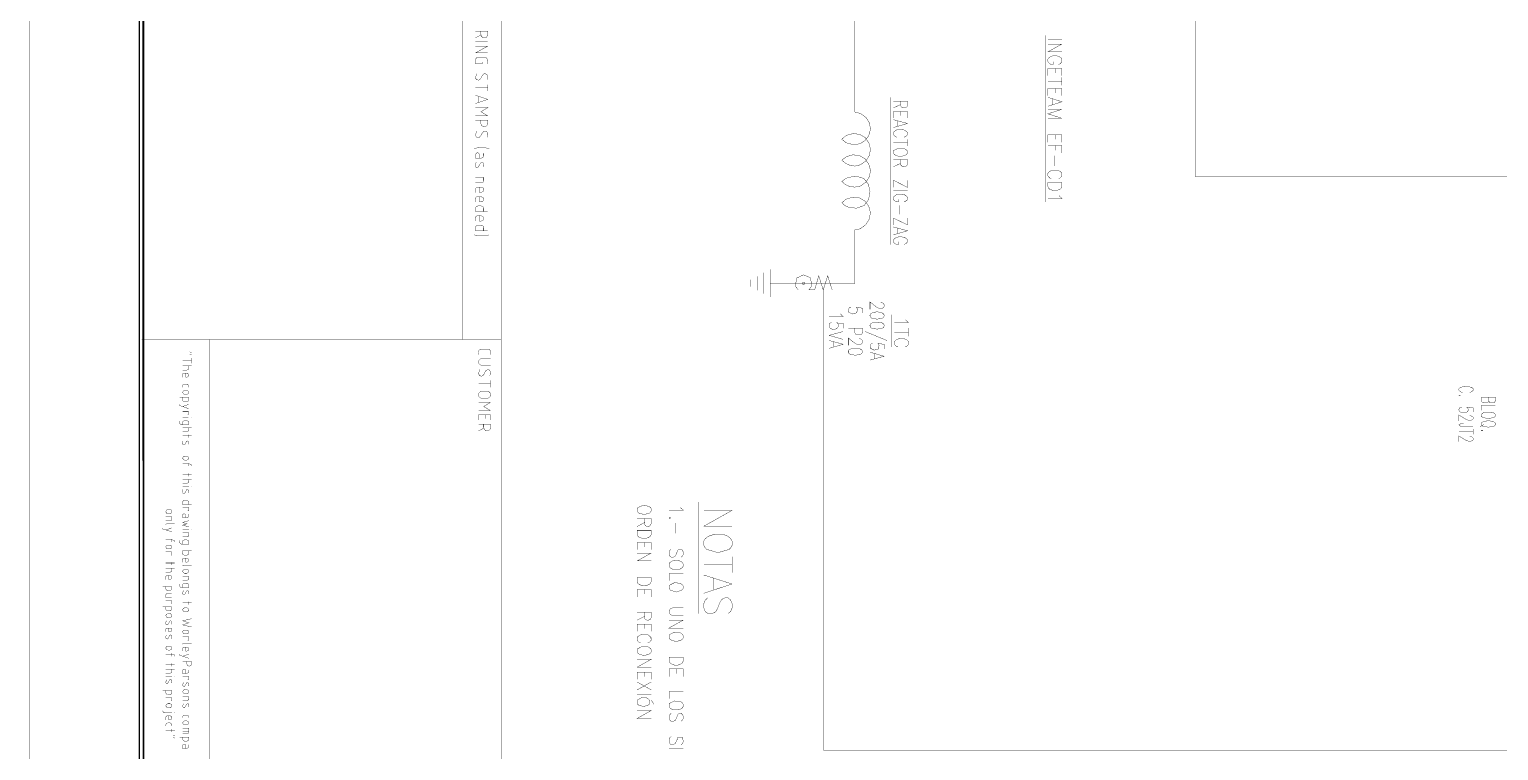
# Model space of a CAD drawing. Extents: x 0.1 to 11.6, y 0.2 to 16.4.
# Drawn here: x 0.125 to 3.684, y 2.831 to 4.579 of the extents above; entities that cross this region are included whole.
import ezdxf

# ---------------------------------------------------------------- set-up
doc = ezdxf.new("R2010")
doc.units = 0
doc.header["$MEASUREMENT"] = 0

msp = doc.modelspace()

# ---------------------------------------------------------------- linework, layer by layer
at = {"color": 0, "const_width": 0.000833}
for points in [[(0.125, 0.1875), (11.5667, 0.1875), (11.5667, 16.3633), (0.125, 16.3633), (0.125, 0.1875)], [(2.25168, 4.28331), (2.25, 4.28581), (2.24669, 4.28831), (2.24457, 4.28944), (2.23085, 4.29113), (2.21875, 4.28575), (2.2175, 4.28331), (2.2175, 4.27914), (2.21918, 4.27664), (2.2225, 4.27414), (2.22499, 4.27246), (2.22999, 4.27165), (2.23833, 4.27165), (2.24333, 4.27246), (2.24669, 4.27414), (2.25, 4.27664), (2.25168, 4.27914), (2.25168, 4.28331)], [(2.59169, 4.20747), (2.62582, 4.20747), (2.62582, 4.19829), (2.62418, 4.19417), (2.62082, 4.19081), (2.61751, 4.19), (2.61253, 4.18832), (2.60499, 4.18832), (2.59999, 4.19), (2.59668, 4.19081), (2.59332, 4.19417), (2.59169, 4.19829), (2.59169, 4.20747)], [(2, 3.96664), (2.0025, 3.96582), (2.00331, 3.96332), (2.0025, 3.96164), (2, 3.96001), (1.9975, 3.96164), (1.99669, 3.96332), (1.9975, 3.96582), (2, 3.96664)], [(2.19499, 3.88667), (2.19336, 3.88997), (2.18832, 3.89247), (2.18001, 3.89415), (2.17583, 3.89415), (2.16749, 3.89247), (2.16249, 3.88997), (2.16081, 3.88667), (2.16081, 3.88417), (2.16249, 3.88081), (2.16456, 3.87939), (2.1779, 3.87657), (2.19125, 3.87939), (2.19336, 3.88081), (2.19499, 3.88417), (2.19499, 3.88667)], [(2.19499, 3.86247), (2.19336, 3.86583), (2.18832, 3.86833), (2.18001, 3.86914), (2.17583, 3.86914), (2.16749, 3.86833), (2.16249, 3.86583), (2.16081, 3.86247), (2.16081, 3.85997), (2.16249, 3.85579), (2.16564, 3.85471), (2.1779, 3.85243), (2.19021, 3.85471), (2.19336, 3.85579), (2.19499, 3.85997), (2.19499, 3.86247)], [(2.14253, 3.79915), (2.14085, 3.80246), (2.13585, 3.80496), (2.1275, 3.80664), (2.1225, 3.80664), (2.11501, 3.80496), (2.11003, 3.80246), (2.10835, 3.79915), (2.10835, 3.79665), (2.11003, 3.79329), (2.11214, 3.79189), (2.12537, 3.78907), (2.13867, 3.79194), (2.14085, 3.79329), (2.14253, 3.79665), (2.14253, 3.79915)], [(3.59082, 3.69168), (3.58919, 3.69249), (3.58751, 3.69168), (3.58919, 3.69081), (3.59082, 3.69168)], [(3.67583, 3.64583), (3.67415, 3.64746), (3.67085, 3.65001), (3.66749, 3.65082), (3.66249, 3.65164), (3.655, 3.65164), (3.65001, 3.65082), (3.64665, 3.65001), (3.64333, 3.64746), (3.64165, 3.64583), (3.64165, 3.64165), (3.64333, 3.63997), (3.64561, 3.63851), (3.65875, 3.63553), (3.67188, 3.63851), (3.67415, 3.63997), (3.67583, 3.64165), (3.67583, 3.64583)], [(3.67583, 3.62414), (3.67415, 3.62663), (3.67085, 3.62831), (3.66749, 3.62918), (3.66249, 3.62999), (3.655, 3.62999), (3.65001, 3.62918), (3.64665, 3.62831), (3.64333, 3.62663), (3.64165, 3.62414), (3.64165, 3.62082), (3.64333, 3.61833), (3.64513, 3.61719), (3.65875, 3.6149), (3.67231, 3.61719), (3.67415, 3.61833), (3.67583, 3.62082), (3.67583, 3.62414)], [(3.64501, 3.60667), (3.64333, 3.60747), (3.64165, 3.60667), (3.64333, 3.60579), (3.64501, 3.60667)], [(1.63086, 3.41749), (1.62918, 3.41997), (1.62582, 3.42247), (1.62403, 3.42361), (1.61008, 3.42512), (1.59771, 3.41976), (1.59668, 3.41749), (1.59668, 3.41168), (1.59831, 3.40918), (1.59983, 3.40717), (1.61372, 3.40315), (1.62761, 3.40717), (1.62918, 3.40918), (1.63086, 3.41168), (1.63086, 3.41749)], [(1.67751, 3.39497), (1.67583, 3.39665), (1.67415, 3.39497), (1.67583, 3.39333), (1.67751, 3.39497)], [(1.59668, 3.36496), (1.63086, 3.36496), (1.63086, 3.35499), (1.62918, 3.35081), (1.62582, 3.34831), (1.6225, 3.34668), (1.61751, 3.34581), (1.61003, 3.34581), (1.60499, 3.34668), (1.60167, 3.34831), (1.59831, 3.35081), (1.59668, 3.35499), (1.59668, 3.36496)], [(1.82667, 3.33914), (1.82335, 3.345), (1.81668, 3.34999), (1.81381, 3.35226), (1.80257, 3.35562), (1.78494, 3.35579), (1.76856, 3.35038), (1.7596, 3.34244), (1.75836, 3.33914), (1.75836, 3.32835), (1.76167, 3.32249), (1.76568, 3.31868), (1.79249, 3.31093), (1.81933, 3.31858), (1.82335, 3.32249), (1.82667, 3.32835), (1.82667, 3.33914)], [(1.70833, 3.28331), (1.70665, 3.28668), (1.70335, 3.28917), (1.69997, 3.29081), (1.69499, 3.29167), (1.6875, 3.29167), (1.68251, 3.29081), (1.67914, 3.28917), (1.67583, 3.28668), (1.67415, 3.28331), (1.67415, 3.27832), (1.67583, 3.27501), (1.67914, 3.27246), (1.68251, 3.27083), (1.6875, 3.26997), (1.69499, 3.26997), (1.69997, 3.27083), (1.70335, 3.27246), (1.70665, 3.27501), (1.70833, 3.27832), (1.70833, 3.28331)], [(1.59668, 3.25082), (1.63086, 3.25082), (1.63086, 3.24083), (1.62918, 3.23665), (1.62582, 3.23415), (1.6225, 3.23247), (1.61751, 3.23079), (1.61003, 3.23079), (1.60499, 3.23247), (1.60167, 3.23415), (1.59831, 3.23665), (1.59668, 3.24083), (1.59668, 3.25082)], [(1.70833, 3.22999), (1.70665, 3.23247), (1.70335, 3.23497), (1.70101, 3.2366), (1.68728, 3.23822), (1.67551, 3.23221), (1.67415, 3.22999), (1.67415, 3.22418), (1.67583, 3.22163), (1.67828, 3.21963), (1.69125, 3.2155), (1.70415, 3.21963), (1.70665, 3.22163), (1.70833, 3.22418), (1.70833, 3.22999)], [(1.70833, 3.10997), (1.70665, 3.11247), (1.70335, 3.11583), (1.70096, 3.11681), (1.68722, 3.11822), (1.67551, 3.11257), (1.67415, 3.10997), (1.67415, 3.10417), (1.67583, 3.10167), (1.67914, 3.09918), (1.68251, 3.0975), (1.6875, 3.09663), (1.69499, 3.09663), (1.69997, 3.0975), (1.70335, 3.09918), (1.70665, 3.10167), (1.70833, 3.10417), (1.70833, 3.10997)], [(1.63086, 3.07585), (1.62918, 3.07835), (1.62582, 3.08083), (1.62349, 3.08247), (1.60981, 3.08404), (1.59804, 3.07807), (1.59668, 3.07585), (1.59668, 3.06999), (1.59831, 3.06749), (1.60075, 3.06543), (1.61372, 3.06136), (1.62668, 3.06549), (1.62918, 3.06749), (1.63086, 3.06999), (1.63086, 3.07585)], [(1.67415, 3.05751), (1.70833, 3.05751), (1.70833, 3.04833), (1.70665, 3.04417), (1.70335, 3.04167), (1.69997, 3.03999), (1.69499, 3.03831), (1.6875, 3.03831), (1.68251, 3.03999), (1.67914, 3.04167), (1.67583, 3.04417), (1.67415, 3.04833), (1.67415, 3.05751)], [(1.6275, 2.95167), (1.62582, 2.95415), (1.6225, 2.95747), (1.62039, 2.95871), (1.60824, 2.96001), (1.59787, 2.9541), (1.59668, 2.95167), (1.59668, 2.94667), (1.59831, 2.94331), (1.60021, 2.94157), (1.61203, 2.93799), (1.62386, 2.94157), (1.62582, 2.94331), (1.6275, 2.94667), (1.6275, 2.95167)], [(1.70833, 2.94331), (1.70665, 2.94667), (1.70335, 2.94917), (1.70107, 2.95008), (1.68713, 2.95156), (1.67535, 2.9459), (1.67415, 2.94331), (1.67415, 2.93832), (1.67583, 2.935), (1.67914, 2.93251), (1.68251, 2.93083), (1.6875, 2.92996), (1.69499, 2.92996), (1.69997, 2.93083), (1.70335, 2.93251), (1.70665, 2.935), (1.70833, 2.93832), (1.70833, 2.94331)]]:
    msp.add_lwpolyline(points, close=True, dxfattribs=at)
at = {"color": 0}
for points in [[(0.401693, 16.04), (0.391656, 16.05), (0.401693, 0.554144)], [(0.391656, 16.05), (0.401693, 0.554144), (0.391656, 0.543294)]]:
    msp.add_lwpolyline(points, close=True, dxfattribs=at)
at = {"color": 0, "const_width": 0.000833}
for points in [[(1.26752, 11.3108), (1.26752, 0.54834)], [(1.17253, 5.35167), (1.17253, 3.82747)], [(2.94835, 4.95915), (2.94835, 4.2225)], [(2.12418, 4.63747), (2.12418, 4.37831)], [(1.20502, 4.57417), (1.23503, 4.57417), (1.23503, 4.56668)], [(1.21832, 4.565), (1.20502, 4.55832)], [(1.21832, 4.56668), (1.21832, 4.57417)], [(1.21832, 4.56668), (1.21918, 4.5625), (1.22249, 4.55914), (1.22667, 4.55832), (1.23085, 4.55914), (1.23334, 4.5625), (1.23503, 4.56668)], [(2.58501, 4.56418), (2.58501, 4.16081)], [(1.20502, 4.53831), (1.23503, 4.53831), (1.20502, 4.52165), (1.23503, 4.52165)], [(1.20502, 4.54833), (1.23503, 4.54833)], [(2.59169, 4.54329), (2.62582, 4.54329), (2.59169, 4.52414), (2.62582, 4.52414)], [(2.62582, 4.55414), (2.59169, 4.55414)], [(1.21332, 4.51167), (1.20915, 4.51079), (1.20584, 4.50749), (1.20502, 4.50331)], [(1.22168, 4.5), (1.22168, 4.49501), (1.20502, 4.49501), (1.20502, 4.50331)], [(1.21332, 4.51167), (1.22667, 4.51167)], [(1.23503, 4.50331), (1.23334, 4.50749), (1.23085, 4.51079), (1.22667, 4.51167)], [(1.23503, 4.50331), (1.23503, 4.49501)], [(2.61751, 4.49414), (2.62082, 4.49501), (2.62418, 4.49832), (2.62582, 4.50082), (2.62582, 4.50667), (2.62418, 4.50917), (2.62082, 4.51167), (2.61751, 4.51335), (2.61253, 4.51497), (2.60499, 4.51497), (2.59999, 4.51335), (2.59668, 4.51167), (2.59332, 4.50917), (2.59169, 4.50667), (2.59169, 4.50082), (2.59332, 4.49832), (2.59668, 4.49501), (2.59999, 4.49414), (2.60499, 4.49414), (2.60499, 4.50082)], [(2.59169, 4.48415), (2.62582, 4.48415), (2.62582, 4.46664)], [(2.59169, 4.48415), (2.59169, 4.46664)], [(2.60915, 4.48415), (2.60915, 4.47331)], [(1.20833, 4.47163), (1.20502, 4.46164)], [(1.20502, 4.46164), (1.20752, 4.45665), (1.21332, 4.45583), (1.2175, 4.45915)], [(1.23334, 4.45665), (1.23503, 4.465), (1.23248, 4.47), (1.22667, 4.47168), (1.22249, 4.46832), (1.2175, 4.45915)], [(2.62582, 4.45247), (2.59169, 4.45247)], [(2.62582, 4.46251), (2.62582, 4.44331)], [(1.20502, 4.4375), (1.23503, 4.4375)], [(1.20502, 4.41917), (1.23503, 4.40913), (1.20502, 4.39914)], [(1.21332, 4.40164), (1.21332, 4.41581)], [(1.23503, 4.44499), (1.23503, 4.42914)], [(2.21083, 4.41417), (2.21083, 4.05751)], [(2.59169, 4.43582), (2.62582, 4.43582), (2.62582, 4.41829)], [(2.59169, 4.43582), (2.59169, 4.41829)], [(2.59169, 4.41417), (2.62582, 4.40332), (2.59169, 4.39247)], [(2.60915, 4.43582), (2.60915, 4.42497)], [(1.20502, 4.38917), (1.23503, 4.38917), (1.21832, 4.37918), (1.23503, 4.36914), (1.20502, 4.36914)], [(2.0925, 4.3125), (2.10086, 4.30583), (2.10514, 4.3035), (2.11979, 4.29958), (2.13618, 4.30143), (2.14919, 4.30951), (2.15799, 4.32183), (2.16178, 4.33653), (2.15978, 4.35172), (2.1511, 4.36546), (2.13932, 4.37408), (2.13499, 4.37582), (2.12418, 4.37831)], [(2.2175, 4.405), (2.25168, 4.405), (2.25168, 4.39415), (2.25, 4.39085), (2.24832, 4.38917), (2.24501, 4.38835), (2.24164, 4.38835), (2.23833, 4.38917), (2.23665, 4.39085), (2.23503, 4.39415), (2.23503, 4.405)], [(2.23503, 4.39665), (2.2175, 4.38835)], [(2.2175, 4.37999), (2.25168, 4.37999), (2.25168, 4.36415)], [(2.2175, 4.37999), (2.2175, 4.36415)], [(2.23503, 4.37999), (2.23503, 4.37001)], [(2.59169, 4.38499), (2.62582, 4.38499), (2.59169, 4.37414), (2.62582, 4.36333), (2.59169, 4.36333)], [(2.60335, 4.41), (2.60335, 4.39583)], [(1.20502, 4.35915), (1.23503, 4.35915), (1.23503, 4.35081)], [(1.21832, 4.35081), (1.21832, 4.35915)], [(1.21832, 4.35081), (1.21918, 4.34663), (1.22249, 4.34413), (1.22667, 4.3425), (1.23085, 4.34413), (1.23334, 4.34663), (1.23503, 4.35081)], [(2.2175, 4.35997), (2.25168, 4.35081), (2.2175, 4.34082)], [(2.22835, 4.35667), (2.22835, 4.34413)], [(1.20833, 4.33247), (1.20502, 4.32249)], [(1.20502, 4.32249), (1.20752, 4.31749), (1.21332, 4.31668), (1.2175, 4.31999)], [(1.23334, 4.31749), (1.23503, 4.32579), (1.23248, 4.33165), (1.22667, 4.33247), (1.22249, 4.32915), (1.2175, 4.31999)], [(2.12418, 4.2475), (2.13499, 4.25), (2.13932, 4.25179), (2.1511, 4.26042), (2.15978, 4.27414), (2.16178, 4.28933), (2.15799, 4.30404), (2.14919, 4.31635), (2.13618, 4.32443), (2.11979, 4.32628), (2.10514, 4.32238), (2.10086, 4.31999), (2.0925, 4.3125)], [(2.24333, 4.31749), (2.24669, 4.31917), (2.25, 4.32167), (2.25168, 4.32329), (2.25168, 4.32835), (2.25, 4.33083), (2.24669, 4.33333), (2.24333, 4.33501), (2.23833, 4.33583), (2.22999, 4.33583), (2.22499, 4.33501), (2.2225, 4.33333), (2.21918, 4.33083), (2.2175, 4.32835), (2.2175, 4.32329), (2.21918, 4.32167), (2.2225, 4.31917), (2.22499, 4.31749)], [(2.25168, 4.3125), (2.25168, 4.29585)], [(2.59169, 4.32329), (2.62582, 4.32329), (2.62582, 4.30501)], [(2.59169, 4.32329), (2.59169, 4.30501)], [(2.60915, 4.32329), (2.60915, 4.3125)], [(1.23834, 4.28999), (1.22586, 4.29249), (1.21332, 4.29249), (1.20166, 4.28999)], [(1.21501, 4.27496), (1.21332, 4.27832), (1.21002, 4.28), (1.20665, 4.27832), (1.20502, 4.27496)], [(1.21918, 4.26665), (1.20502, 4.26665), (1.20502, 4.27496)], [(1.21501, 4.27496), (1.21501, 4.26665)], [(1.21918, 4.26665), (1.22331, 4.26833), (1.22499, 4.27246)], [(1.22499, 4.27832), (1.22499, 4.27246)], [(2.12418, 4.19667), (2.13499, 4.19829), (2.13938, 4.20014), (2.15136, 4.20899), (2.16, 4.22293), (2.16178, 4.23817), (2.15767, 4.25293), (2.14854, 4.26519), (2.13542, 4.27311), (2.11919, 4.27479), (2.10499, 4.27078), (2.10086, 4.26833), (2.0925, 4.26167)], [(2.25168, 4.30414), (2.2175, 4.30414)], [(2.59169, 4.29747), (2.62582, 4.29747), (2.62582, 4.27914)], [(2.60667, 4.27251), (2.60667, 4.2475)], [(2.60915, 4.29747), (2.60915, 4.28581)], [(1.20665, 4.25667), (1.20502, 4.2475)], [(1.20502, 4.2475), (1.20665, 4.24414), (1.21002, 4.24333), (1.21251, 4.24582)], [(1.22331, 4.24501), (1.22499, 4.2525), (1.22331, 4.25581), (1.22, 4.25667), (1.2175, 4.25499), (1.21251, 4.24582)], [(2.0925, 4.26167), (2.10167, 4.25418), (2.11253, 4.24914), (2.12418, 4.2475)], [(2.2175, 4.26335), (2.25168, 4.26335), (2.25168, 4.25163), (2.25, 4.24832), (2.24501, 4.24582), (2.24164, 4.24582), (2.23665, 4.24832), (2.23503, 4.25163), (2.23503, 4.26335)], [(2.23503, 4.25418), (2.2175, 4.24582)], [(2.61751, 4.2175), (2.62082, 4.21832), (2.62418, 4.22168), (2.62582, 4.22418), (2.62582, 4.22999), (2.62418, 4.23247), (2.62082, 4.23497), (2.61751, 4.23665), (2.61253, 4.23747), (2.60499, 4.23747), (2.59999, 4.23665), (2.59668, 4.23497), (2.59332, 4.23247), (2.59169, 4.22999), (2.59169, 4.22418), (2.59332, 4.22168), (2.59668, 4.21832), (2.59999, 4.2175)], [(1.20502, 4.22), (1.22499, 4.22), (1.22499, 4.21246)], [(1.21918, 4.20665), (1.20502, 4.20665)], [(1.21918, 4.20665), (1.22331, 4.20833), (1.22499, 4.21246)], [(2.0925, 4.15831), (2.10167, 4.15082), (2.10764, 4.14828), (2.12782, 4.14535), (2.14638, 4.15192), (2.15739, 4.16656), (2.16092, 4.18511), (2.15696, 4.20344), (2.14556, 4.21761), (2.12685, 4.22336), (2.10678, 4.21951), (2.10086, 4.21664), (2.0925, 4.20996)], [(2.0925, 4.20996), (2.10167, 4.20247), (2.11253, 4.19749), (2.12418, 4.19667)], [(2.2175, 4.21332), (2.25168, 4.19581), (2.25168, 4.21332)], [(2.2175, 4.21332), (2.2175, 4.19581)], [(4.82747, 4.2225), (2.94835, 4.2225)], [(1.21002, 4.19667), (1.20665, 4.19499), (1.20502, 4.19162)], [(1.20502, 4.18332), (1.20502, 4.19162)], [(1.21002, 4.17333), (1.20665, 4.17247), (1.20502, 4.16829)], [(1.20502, 4.16081), (1.20502, 4.16829)], [(1.21002, 4.19667), (1.21832, 4.19667)], [(1.21002, 4.17333), (1.21832, 4.17333)], [(1.21832, 4.18332), (1.21501, 4.18332), (1.21501, 4.19667)], [(1.21832, 4.16081), (1.21501, 4.16081), (1.21501, 4.17333)], [(1.21832, 4.18332), (1.22331, 4.18582), (1.22499, 4.19), (1.22331, 4.19499), (1.21832, 4.19667)], [(1.21832, 4.16081), (1.22331, 4.16249), (1.22499, 4.16667), (1.22331, 4.17165), (1.21832, 4.17333)], [(2.12418, 4.09332), (2.13499, 4.095), (2.13938, 4.097), (2.15115, 4.10622), (2.15978, 4.12039), (2.16168, 4.13569), (2.15776, 4.15033), (2.14882, 4.16249), (2.13579, 4.17031), (2.11951, 4.17204), (2.10508, 4.16813), (2.10086, 4.16581), (2.0925, 4.15831)], [(2.25168, 4.1875), (2.2175, 4.1875)], [(2.24333, 4.16081), (2.25, 4.16417), (2.25168, 4.16667), (2.25168, 4.17165), (2.25, 4.17415), (2.24669, 4.17665), (2.24333, 4.17833), (2.23833, 4.17914), (2.22999, 4.17914), (2.22499, 4.17833), (2.2225, 4.17665), (2.21918, 4.17415), (2.2175, 4.17165), (2.2175, 4.16667), (2.21918, 4.16417), (2.2225, 4.16249), (2.22499, 4.16081), (2.22999, 4.16081), (2.22999, 4.16667)], [(2.61919, 4.17583), (2.62082, 4.17333), (2.62582, 4.16917), (2.59169, 4.16917)], [(1.21083, 4.15082), (1.20665, 4.14914), (1.20502, 4.14497)], [(1.23503, 4.13747), (1.20502, 4.13747), (1.20502, 4.14497)], [(1.21083, 4.15082), (1.21918, 4.15082)], [(1.22499, 4.14497), (1.22331, 4.14914), (1.21918, 4.15082)], [(1.22499, 4.14497), (1.22499, 4.13747)], [(2.23167, 4.1525), (2.23167, 4.13081)], [(1.21002, 4.1275), (1.20665, 4.12582), (1.20502, 4.1225)], [(1.20502, 4.11415), (1.20502, 4.1225)], [(1.21083, 4.10417), (1.20665, 4.10249), (1.20502, 4.09831)], [(1.23503, 4.09082), (1.20502, 4.09082), (1.20502, 4.09831)], [(1.21002, 4.1275), (1.21832, 4.1275)], [(1.21083, 4.10417), (1.21918, 4.10417)], [(1.21832, 4.11415), (1.21501, 4.11415), (1.21501, 4.1275)], [(1.21832, 4.11415), (1.22331, 4.11583), (1.22499, 4.12082), (1.22331, 4.125), (1.21832, 4.1275)], [(1.22499, 4.09831), (1.22331, 4.10249), (1.21918, 4.10417)], [(1.22499, 4.09831), (1.22499, 4.09082)], [(2.12418, 3.96332), (2.12418, 4.09332)], [(2.2175, 4.12164), (2.25168, 4.10499), (2.25168, 4.12164)], [(2.2175, 4.12164), (2.2175, 4.10499)], [(2.2175, 4.09999), (2.25168, 4.09082), (2.2175, 4.08083)], [(2.22835, 4.09668), (2.22835, 4.08415)], [(1.20166, 4.08083), (1.21332, 4.07835), (1.22586, 4.07835), (1.23834, 4.08083)], [(2.24333, 4.05751), (2.24669, 4.05914), (2.25, 4.06164), (2.25168, 4.06418), (2.25168, 4.06831), (2.25, 4.07081), (2.24669, 4.07329), (2.24333, 4.07497), (2.23833, 4.07585), (2.22999, 4.07585), (2.22499, 4.07497), (2.2225, 4.07329), (2.21918, 4.07081), (2.2175, 4.06831), (2.2175, 4.06418), (2.21918, 4.06164), (2.2225, 4.05914), (2.22499, 4.05751), (2.22999, 4.05751), (2.22999, 4.06418)], [(1.90332, 3.98915), (1.90332, 3.93832)], [(1.91917, 3.9975), (1.91917, 3.93001)], [(1.87082, 3.9725), (1.87082, 3.95497)], [(1.88747, 3.98079), (1.88747, 3.94667)], [(2.12418, 3.96332), (1.91917, 3.96332)], [(1.98665, 3.94829), (1.98167, 3.95415), (1.98004, 3.95904), (1.98372, 3.97651), (2.00006, 3.98406), (2.01633, 3.97689), (2.01992, 3.95975), (2.01833, 3.95497), (2.01247, 3.94749), (2.02669, 3.94749)], [(2.06917, 3.94749), (2.05832, 3.98167), (2.04753, 3.94749), (2.03668, 3.98167), (2.02669, 3.94749)], [(2.04753, 3.94749), (2.04753, 2.83247)], [(2.18668, 3.91667), (2.18832, 3.91667), (2.19168, 3.91581), (2.19336, 3.91417), (2.19499, 3.91168), (2.19499, 3.9075), (2.19336, 3.905), (2.19168, 3.90332), (2.18832, 3.9025), (2.185, 3.9025), (2.18164, 3.90332), (2.17665, 3.90582), (2.16081, 3.91829), (2.16081, 3.90082)], [(2.08919, 3.88997), (2.09082, 3.88747), (2.09581, 3.88331), (2.06168, 3.88331)], [(2.14253, 3.89165), (2.14253, 3.90332), (2.1275, 3.905), (2.12918, 3.90332), (2.13032, 3.90121), (2.12879, 3.89204), (2.11837, 3.88911), (2.109, 3.89367), (2.10997, 3.90306), (2.11165, 3.905), (2.11501, 3.90582)], [(2.21332, 3.88747), (2.21332, 3.80914)], [(2.09581, 3.84663), (2.06168, 3.83751), (2.09581, 3.82747)], [(2.09581, 3.85417), (2.09581, 3.86664), (2.08083, 3.86746), (2.08251, 3.86664), (2.08415, 3.86247), (2.08415, 3.85915), (2.08251, 3.85579), (2.07915, 3.85331), (2.07497, 3.85167), (2.07167, 3.85167), (2.06668, 3.85331), (2.06332, 3.85579), (2.06168, 3.85915), (2.06168, 3.86247), (2.06332, 3.86664), (2.06836, 3.86914)], [(2.10835, 3.85499), (2.14253, 3.85499), (2.14253, 3.84413), (2.14085, 3.84), (2.13917, 3.83914), (2.13585, 3.83832), (2.13086, 3.83832), (2.1275, 3.83914), (2.12582, 3.84), (2.12418, 3.84413), (2.12418, 3.85499)], [(2.20167, 3.82497), (2.14914, 3.84663)], [(2.2475, 3.875), (2.24918, 3.8725), (2.25418, 3.86833), (2.22, 3.86833)], [(2.25418, 3.845), (2.22, 3.845)], [(2.25418, 3.85499), (2.25418, 3.83496)], [(1.26752, 3.82747), (0.396647, 3.82747)], [(0.560004, 3.82747), (0.560004, 0.54834)], [(2.06168, 3.82497), (2.09581, 3.81581), (2.06168, 3.80583)], [(2.07335, 3.82167), (2.07335, 3.80914)], [(2.13417, 3.82915), (2.13585, 3.82915), (2.13917, 3.82835), (2.14253, 3.82497), (2.14253, 3.81999), (2.14085, 3.81749), (2.13917, 3.81581), (2.13585, 3.815), (2.13249, 3.815), (2.12918, 3.81581), (2.12418, 3.81831), (2.10835, 3.83083), (2.10835, 3.81332)], [(2.19499, 3.80414), (2.19499, 3.81581), (2.18001, 3.81749), (2.18164, 3.81581), (2.18278, 3.81369), (2.18126, 3.80453), (2.1709, 3.80154), (2.16151, 3.80615), (2.16249, 3.81554), (2.16417, 3.81749), (2.16749, 3.81831)], [(2.24582, 3.80914), (2.24918, 3.81082), (2.2525, 3.81332), (2.25418, 3.81581), (2.25418, 3.82167), (2.2525, 3.82417), (2.24918, 3.82747), (2.24582, 3.82835), (2.24164, 3.82997), (2.23335, 3.82997), (2.22835, 3.82835), (2.22499, 3.82747), (2.22168, 3.82417), (2.22, 3.82167), (2.22, 3.81581), (2.22168, 3.81332), (2.22499, 3.81082), (2.22835, 3.80914)], [(0.495822, 3.77664), (0.517524, 3.77664)], [(0.512478, 3.79747), (0.517524, 3.79579)], [(0.517524, 3.78999), (0.512478, 3.79081)], [(0.517524, 3.7825), (0.517524, 3.76997)], [(1.24164, 3.78082), (1.22, 3.78082), (1.21669, 3.78), (1.21332, 3.77664), (1.21251, 3.77246), (1.21332, 3.76915), (1.21669, 3.76585), (1.22, 3.76497), (1.24164, 3.76497)], [(1.21918, 3.80414), (1.21582, 3.80333), (1.21332, 3.80083), (1.21251, 3.79665)], [(1.21251, 3.79081), (1.21251, 3.79665)], [(1.21918, 3.80414), (1.23416, 3.80414)], [(1.24164, 3.79665), (1.24083, 3.80083), (1.23834, 3.80333), (1.23416, 3.80414)], [(1.24164, 3.79665), (1.24164, 3.79081)], [(2.16081, 3.79665), (2.19499, 3.78668), (2.16081, 3.7775)], [(2.17253, 3.79329), (2.17253, 3.78082)], [(0.495822, 3.76329), (0.517524, 3.76329)], [(0.50586, 3.75331), (0.495822, 3.75331)], [(0.499186, 3.74582), (0.49669, 3.74501), (0.495822, 3.74246)], [(0.495822, 3.73583), (0.495822, 3.74246)], [(0.499186, 3.74582), (0.50586, 3.74582)], [(0.50586, 3.73583), (0.50331, 3.73583), (0.50331, 3.74582)], [(0.50586, 3.75331), (0.509169, 3.75412), (0.509983, 3.75749)], [(0.50586, 3.73583), (0.509169, 3.73747), (0.509983, 3.74083), (0.509169, 3.74414), (0.50586, 3.74582)], [(0.509983, 3.76329), (0.509983, 3.75749)], [(1.21582, 3.75499), (1.21251, 3.74501)], [(1.21251, 3.74501), (1.21501, 3.73996), (1.22, 3.73833), (1.22499, 3.74164)], [(1.24002, 3.73996), (1.24164, 3.74832), (1.23915, 3.75331), (1.23416, 3.75418), (1.22917, 3.75082), (1.22499, 3.74164)], [(0.500814, 3.70415), (0.497504, 3.70247), (0.495822, 3.69917), (0.497504, 3.69581), (0.500814, 3.69417)], [(0.5, 3.71913), (0.49669, 3.7175), (0.495822, 3.715)], [(0.495822, 3.71164), (0.495822, 3.715)], [(0.5, 3.71913), (0.50586, 3.71913)], [(0.500814, 3.70415), (0.50586, 3.70415)], [(0.509983, 3.715), (0.509169, 3.7175), (0.50586, 3.71913)], [(0.50586, 3.69417), (0.509169, 3.69581), (0.509983, 3.69917), (0.509169, 3.70247), (0.50586, 3.70415)], [(0.509983, 3.715), (0.509983, 3.71164)], [(1.22, 3.70167), (1.21669, 3.70079), (1.21332, 3.69749), (1.21251, 3.69331), (1.21332, 3.68913), (1.21669, 3.68582), (1.22, 3.685)], [(1.21251, 3.72), (1.24164, 3.72)], [(1.22, 3.70167), (1.23334, 3.70167)], [(1.23334, 3.685), (1.23752, 3.68582), (1.24083, 3.68913), (1.24164, 3.69331), (1.24083, 3.69749), (1.23752, 3.70079), (1.23334, 3.70167)], [(1.24164, 3.72831), (1.24164, 3.71164)], [(3.61333, 3.69917), (3.61664, 3.69997), (3.62001, 3.70247), (3.62169, 3.70415), (3.62169, 3.70833), (3.62001, 3.70996), (3.61664, 3.71164), (3.61333, 3.71251), (3.60835, 3.71414), (3.60086, 3.71414), (3.59581, 3.71251), (3.5925, 3.71164), (3.58919, 3.70996), (3.58751, 3.70833), (3.58751, 3.70415), (3.58919, 3.70247), (3.5925, 3.69997), (3.59581, 3.69917)], [(0.488336, 3.6875), (0.509983, 3.6875), (0.509983, 3.68164)], [(0.488336, 3.66997), (0.488336, 3.66749), (0.509983, 3.66)], [(0.495822, 3.68164), (0.495822, 3.6875)], [(0.495822, 3.68164), (0.49669, 3.67833), (0.5, 3.67746)], [(0.509983, 3.66997), (0.495822, 3.66499)], [(0.50586, 3.67746), (0.5, 3.67746)], [(0.50586, 3.69417), (0.500814, 3.69417)], [(0.50586, 3.67746), (0.509169, 3.67833), (0.509983, 3.68164)], [(1.21251, 3.67497), (1.24164, 3.67497), (1.22499, 3.66499), (1.24164, 3.655), (1.21251, 3.655)], [(1.23334, 3.685), (1.22, 3.685)], [(3.64165, 3.6875), (3.67583, 3.6875), (3.67583, 3.67914), (3.67415, 3.67583), (3.67253, 3.67497), (3.66917, 3.67415), (3.66585, 3.67415), (3.66249, 3.67497), (3.66081, 3.67583), (3.66, 3.67914), (3.66, 3.6875)], [(3.66, 3.67914), (3.65831, 3.67583), (3.65668, 3.67497), (3.65332, 3.67415), (3.64833, 3.67415), (3.64501, 3.67497), (3.64333, 3.67583), (3.64165, 3.67914), (3.64165, 3.6875)], [(3.67583, 3.66749), (3.64165, 3.66749), (3.64165, 3.65582)], [(0.488336, 3.62999), (0.488336, 3.625), (0.490018, 3.6225), (0.492512, 3.62082), (0.509983, 3.62082), (0.509983, 3.62663), (0.509169, 3.62918), (0.50586, 3.63081), (0.5, 3.63081), (0.49669, 3.62918), (0.495822, 3.62663), (0.495822, 3.62082)], [(0.495822, 3.6525), (0.509983, 3.6525), (0.509983, 3.64583), (0.508356, 3.64583)], [(0.495822, 3.63829), (0.509983, 3.63829)], [(0.516656, 3.63829), (0.517524, 3.63829)], [(1.21251, 3.63249), (1.21251, 3.64497), (1.24164, 3.64497), (1.24164, 3.63249)], [(1.22835, 3.63579), (1.22835, 3.64497)], [(3.62169, 3.65164), (3.62169, 3.66168), (3.60667, 3.66249), (3.60835, 3.66168), (3.61003, 3.65831), (3.61003, 3.65582), (3.60835, 3.6525), (3.60499, 3.65082), (3.60086, 3.65001), (3.5975, 3.65001), (3.5925, 3.65082), (3.58919, 3.6525), (3.58751, 3.65582), (3.58751, 3.65831), (3.58919, 3.66168), (3.59082, 3.66249), (3.59418, 3.66331)], [(3.61333, 3.64247), (3.61501, 3.64247), (3.61833, 3.64165), (3.62001, 3.64085), (3.62169, 3.63917), (3.62169, 3.63499), (3.62001, 3.63331), (3.61501, 3.63081), (3.61165, 3.63081), (3.60835, 3.63249), (3.60417, 3.63417), (3.58751, 3.64415), (3.58751, 3.62999)], [(0.495822, 3.61333), (0.517524, 3.61333)], [(0.50586, 3.60417), (0.495822, 3.60417)], [(0.495822, 3.59413), (0.517524, 3.59413)], [(0.50586, 3.60417), (0.509169, 3.60499), (0.509983, 3.60835)], [(0.509983, 3.61333), (0.509983, 3.60835)], [(0.509983, 3.59663), (0.509983, 3.58914)], [(1.21251, 3.6225), (1.24164, 3.6225), (1.24164, 3.61415)], [(1.22499, 3.61247), (1.21251, 3.60579)], [(1.22499, 3.61415), (1.22499, 3.6225)], [(1.22499, 3.61415), (1.22667, 3.60997), (1.22917, 3.60667), (1.23334, 3.60579), (1.23752, 3.60667), (1.24083, 3.60997), (1.24164, 3.61415)], [(3.62169, 3.61583), (3.59581, 3.61583), (3.59358, 3.61589), (3.58718, 3.62044), (3.59358, 3.62494), (3.59581, 3.625), (3.59918, 3.625)], [(3.62169, 3.60417), (3.58751, 3.60417)], [(3.62169, 3.61083), (3.62169, 3.5975)], [(3.64833, 3.62164), (3.63835, 3.61583)], [(0.49669, 3.58165), (0.495822, 3.57497)], [(0.495822, 3.57497), (0.49669, 3.57249), (0.499186, 3.57167), (0.501682, 3.57329)], [(0.509169, 3.57329), (0.509983, 3.57915), (0.509169, 3.58083), (0.506674, 3.58165), (0.504992, 3.58083), (0.501682, 3.57329)], [(3.61333, 3.5925), (3.61501, 3.5925), (3.61833, 3.59164), (3.62169, 3.58832), (3.62169, 3.58415), (3.62001, 3.58247), (3.61833, 3.58165), (3.61501, 3.58083), (3.61165, 3.58083), (3.60835, 3.58165), (3.60417, 3.58333), (3.58751, 3.59332), (3.58751, 3.57997)], [(0.500814, 3.54497), (0.497504, 3.54329), (0.495822, 3.53999), (0.497504, 3.53668), (0.500814, 3.535)], [(0.495822, 3.52582), (0.512478, 3.52582)], [(0.500814, 3.54497), (0.50586, 3.54497)], [(0.50586, 3.535), (0.500814, 3.535)], [(0.50586, 3.535), (0.509169, 3.53668), (0.510851, 3.53999), (0.509169, 3.54329), (0.50586, 3.54497)], [(0.510851, 3.5275), (0.510851, 3.52083)], [(0.517524, 3.52083), (0.516656, 3.52414), (0.512478, 3.52582)], [(0.495822, 3.50082), (0.517524, 3.50082)], [(0.495822, 3.48833), (0.517524, 3.48833)], [(0.510851, 3.50331), (0.510851, 3.49582)], [(0.510851, 3.48833), (0.510851, 3.48335)], [(0.50586, 3.47917), (0.495822, 3.47917)], [(0.495822, 3.47163), (0.510851, 3.47163)], [(0.49669, 3.46414), (0.495822, 3.45747)], [(0.495822, 3.45747), (0.49669, 3.45497), (0.499186, 3.45415), (0.501682, 3.45583)], [(0.509169, 3.45583), (0.510851, 3.46083), (0.509169, 3.46332), (0.506674, 3.46414), (0.504992, 3.46251), (0.501682, 3.45583)], [(0.50586, 3.47917), (0.509169, 3.47999), (0.510851, 3.48335)], [(0.516656, 3.47163), (0.517524, 3.47163)], [(0.5, 3.4375), (0.49669, 3.43582), (0.495822, 3.43332)], [(0.517524, 3.42746), (0.495822, 3.42746), (0.495822, 3.43332)], [(0.495822, 3.41997), (0.510851, 3.41997), (0.510851, 3.41249), (0.508356, 3.41249)], [(0.5, 3.4375), (0.50586, 3.4375)], [(0.510851, 3.43332), (0.509169, 3.43582), (0.50586, 3.4375)], [(0.510851, 3.43332), (0.510851, 3.42746)], [(1.70167, 3.42085), (1.70335, 3.41829), (1.70833, 3.41417), (1.67415, 3.41417)], [(1.74501, 3.43332), (1.74501, 3.16331)], [(0.460015, 3.41499), (0.456651, 3.41417), (0.455024, 3.41), (0.456651, 3.40662), (0.460015, 3.405)], [(0.455024, 3.39833), (0.469185, 3.39833), (0.469185, 3.39247)], [(0.465007, 3.38829), (0.455024, 3.38829)], [(0.457519, 3.38081), (0.455838, 3.37999), (0.455024, 3.37831)], [(0.457519, 3.38081), (0.476671, 3.38081)], [(0.460015, 3.41499), (0.465007, 3.41499)], [(0.465007, 3.405), (0.460015, 3.405)], [(0.465007, 3.405), (0.468317, 3.40662), (0.469185, 3.41), (0.468317, 3.41417), (0.465007, 3.41499)], [(0.465007, 3.38829), (0.468317, 3.38917), (0.469185, 3.39247)], [(0.510851, 3.38829), (0.495822, 3.38417), (0.50586, 3.38081), (0.495822, 3.3775), (0.510851, 3.37332)], [(0.50331, 3.40164), (0.501682, 3.40414), (0.499186, 3.405), (0.49669, 3.40414), (0.495822, 3.40164)], [(0.50586, 3.39583), (0.495822, 3.39583), (0.495822, 3.40164)], [(0.50331, 3.40164), (0.50331, 3.39583)], [(0.50586, 3.39583), (0.509169, 3.39665), (0.510851, 3.40001)], [(0.510851, 3.40414), (0.510851, 3.40001)], [(1.59668, 3.39333), (1.63086, 3.39333), (1.63086, 3.38167), (1.62918, 3.3775), (1.6275, 3.37582), (1.62418, 3.37414), (1.62082, 3.37414), (1.61751, 3.37582), (1.61583, 3.3775), (1.61501, 3.38167), (1.61501, 3.39333)], [(1.61501, 3.38417), (1.59668, 3.37414)], [(1.68918, 3.38249), (1.68918, 3.35747)], [(1.75836, 3.41331), (1.82667, 3.41331), (1.75836, 3.375), (1.82667, 3.375)], [(0.447483, 3.37082), (0.447483, 3.36833), (0.469185, 3.36165)], [(0.469185, 3.37082), (0.455024, 3.36583)], [(0.495822, 3.36583), (0.510851, 3.36583)], [(0.495822, 3.35915), (0.510851, 3.35915), (0.510851, 3.35331)], [(0.50586, 3.34918), (0.495822, 3.34918)], [(0.50586, 3.34918), (0.509169, 3.34999), (0.510851, 3.35331)], [(0.516656, 3.36583), (0.517524, 3.36583)], [(0.460015, 3.32915), (0.456651, 3.32835), (0.455024, 3.32497), (0.456651, 3.32081), (0.460015, 3.31999)], [(0.455024, 3.34164), (0.471679, 3.34164)], [(0.455024, 3.3125), (0.469185, 3.3125), (0.469185, 3.30501), (0.467503, 3.30501)], [(0.460015, 3.32915), (0.465007, 3.32915)], [(0.465007, 3.31999), (0.460015, 3.31999)], [(0.465007, 3.31999), (0.468317, 3.32081), (0.469185, 3.32497), (0.468317, 3.32835), (0.465007, 3.32915)], [(0.469185, 3.34412), (0.469185, 3.33664)], [(0.476671, 3.33664), (0.475857, 3.34), (0.471679, 3.34164)], [(0.488336, 3.34082), (0.488336, 3.33583), (0.490018, 3.33333), (0.492512, 3.33165), (0.510851, 3.33165), (0.510851, 3.33751), (0.509169, 3.34082), (0.50586, 3.34164), (0.5, 3.34164), (0.49669, 3.34082), (0.495822, 3.33751), (0.495822, 3.33165)], [(0.517524, 3.315), (0.495822, 3.315), (0.495822, 3.30914), (0.49669, 3.30583), (0.5, 3.30496), (0.50586, 3.30496), (0.509169, 3.30583), (0.510851, 3.30914), (0.510851, 3.315)], [(1.59668, 3.31), (1.63086, 3.31), (1.59668, 3.29081), (1.63086, 3.29081)], [(1.59668, 3.33583), (1.63086, 3.33583), (1.63086, 3.31831)], [(1.59668, 3.33583), (1.59668, 3.31831)], [(1.61501, 3.33583), (1.61501, 3.32497)], [(1.70335, 3.29997), (1.70665, 3.30246), (1.70833, 3.30664), (1.70833, 3.3125), (1.70665, 3.31668), (1.70335, 3.31917), (1.69997, 3.31917), (1.69667, 3.31831), (1.69499, 3.31668), (1.69417, 3.31413), (1.69081, 3.30583), (1.68918, 3.30246), (1.68419, 3.29997), (1.67914, 3.29997), (1.67583, 3.30246), (1.67415, 3.30664), (1.67415, 3.3125), (1.67583, 3.31668), (1.67914, 3.31917)], [(0.455024, 3.28581), (0.476671, 3.28581)], [(0.469185, 3.28749), (0.469185, 3.28082)], [(0.499186, 3.29747), (0.49669, 3.29665), (0.495822, 3.29417)], [(0.495822, 3.28749), (0.495822, 3.29417)], [(0.498318, 3.28082), (0.49669, 3.28), (0.495822, 3.27832)], [(0.498318, 3.28082), (0.517524, 3.28082)], [(0.499186, 3.29747), (0.50586, 3.29747)], [(0.50586, 3.28749), (0.50331, 3.28749), (0.50331, 3.29747)], [(0.50586, 3.28749), (0.509169, 3.28917), (0.510851, 3.29249), (0.509169, 3.29585), (0.50586, 3.29747)], [(1.82667, 3.28162), (1.75836, 3.28162)], [(1.82667, 3.30083), (1.82667, 3.26247)], [(0.455024, 3.27333), (0.476671, 3.27333)], [(0.465007, 3.26335), (0.455024, 3.26335)], [(0.458333, 3.25581), (0.455838, 3.25499), (0.455024, 3.2525)], [(0.455024, 3.24582), (0.455024, 3.2525)], [(0.458333, 3.25581), (0.465007, 3.25581)], [(0.465007, 3.24582), (0.462511, 3.24582), (0.462511, 3.25581)], [(0.465007, 3.26335), (0.468317, 3.26497), (0.469185, 3.26747)], [(0.465007, 3.24582), (0.468317, 3.2475), (0.469185, 3.25082), (0.468317, 3.25499), (0.465007, 3.25581)], [(0.469185, 3.27333), (0.469185, 3.26747)], [(0.500814, 3.27083), (0.497504, 3.26915), (0.495822, 3.26585), (0.497504, 3.26247), (0.500814, 3.26079)], [(0.495822, 3.25331), (0.510851, 3.25331), (0.510851, 3.24832)], [(0.50586, 3.24414), (0.495822, 3.24414)], [(0.500814, 3.27083), (0.50586, 3.27083)], [(0.50586, 3.26079), (0.500814, 3.26079)], [(0.50586, 3.26079), (0.509169, 3.26247), (0.510851, 3.26585), (0.509169, 3.26915), (0.50586, 3.27083)], [(0.50586, 3.24414), (0.509169, 3.24501), (0.510851, 3.24832)], [(1.70833, 3.25999), (1.67415, 3.25999), (1.67415, 3.24333)], [(1.75836, 3.25667), (1.82667, 3.23497), (1.75836, 3.21251)], [(1.78168, 3.24832), (1.78168, 3.22081)], [(0.447483, 3.22917), (0.469185, 3.22917), (0.469185, 3.22331)], [(0.455024, 3.22331), (0.455024, 3.22917)], [(0.455024, 3.22331), (0.455838, 3.22081), (0.459147, 3.21912)], [(0.469185, 3.21164), (0.459147, 3.21164), (0.455838, 3.21083), (0.455024, 3.20747), (0.455024, 3.20247), (0.469185, 3.20247)], [(0.465007, 3.21912), (0.459147, 3.21912)], [(0.465007, 3.21912), (0.468317, 3.22081), (0.469185, 3.22331)], [(0.488336, 3.23497), (0.488336, 3.23079), (0.490018, 3.22749), (0.492512, 3.22667), (0.510851, 3.22667), (0.510851, 3.23247), (0.509169, 3.23497), (0.50586, 3.23665), (0.5, 3.23665), (0.49669, 3.23497), (0.495822, 3.23247), (0.495822, 3.22667)], [(0.497504, 3.21912), (0.495822, 3.21251)], [(0.495822, 3.21251), (0.49669, 3.20996), (0.5, 3.20915), (0.501682, 3.21083)], [(0.509169, 3.21083), (0.510851, 3.21582), (0.509169, 3.21832), (0.506674, 3.21912), (0.504992, 3.2175), (0.501682, 3.21083)], [(1.59668, 3.22168), (1.63086, 3.22168), (1.63086, 3.20335)], [(1.59668, 3.22168), (1.59668, 3.20335)], [(1.61501, 3.22168), (1.61501, 3.21083)], [(0.447483, 3.17996), (0.469185, 3.17996), (0.469185, 3.17497)], [(0.455024, 3.19499), (0.469185, 3.19499), (0.469185, 3.1875), (0.467503, 3.1875)], [(0.455024, 3.17497), (0.455024, 3.17996)], [(0.455024, 3.17497), (0.455838, 3.17165), (0.459147, 3.16997)], [(0.465007, 3.16997), (0.459147, 3.16997)], [(0.465007, 3.16997), (0.468317, 3.17165), (0.469185, 3.17497)], [(0.500814, 3.17746), (0.497504, 3.17583), (0.495822, 3.17247), (0.497504, 3.16917), (0.500814, 3.16749)], [(0.495822, 3.19), (0.517524, 3.19)], [(0.500814, 3.17746), (0.50586, 3.17746)], [(0.50586, 3.16749), (0.500814, 3.16749)], [(0.50586, 3.16749), (0.509169, 3.16917), (0.510851, 3.17247), (0.509169, 3.17583), (0.50586, 3.17746)], [(0.510851, 3.19249), (0.510851, 3.185)], [(1.70833, 3.17746), (1.68419, 3.17746), (1.67914, 3.17583), (1.67583, 3.17333), (1.67415, 3.16917), (1.67415, 3.16667), (1.67583, 3.16249), (1.67914, 3.16), (1.68419, 3.15831), (1.70833, 3.15831)], [(1.81668, 3.16331), (1.82335, 3.16829), (1.82667, 3.17665), (1.82667, 3.1875), (1.82335, 3.19581), (1.81668, 3.20167), (1.81082, 3.20167), (1.80414, 3.19917), (1.80083, 3.19581), (1.79753, 3.19081), (1.79085, 3.17415), (1.78749, 3.16829), (1.78418, 3.16581), (1.77832, 3.16331), (1.76833, 3.16331), (1.76167, 3.16829), (1.75836, 3.17665), (1.75836, 3.1875), (1.76167, 3.19581), (1.76833, 3.20167)], [(0.460015, 3.16331), (0.456651, 3.16168), (0.455024, 3.15831), (0.456651, 3.155), (0.460015, 3.15332)], [(0.455838, 3.14583), (0.455024, 3.13917)], [(0.455024, 3.13917), (0.455838, 3.13667), (0.458333, 3.13579), (0.460829, 3.13747)], [(0.460015, 3.16331), (0.465007, 3.16331)], [(0.465007, 3.15332), (0.460015, 3.15332)], [(0.468317, 3.13747), (0.469185, 3.14247), (0.468317, 3.14497), (0.465821, 3.14583), (0.464193, 3.14415), (0.460829, 3.13747)], [(0.465007, 3.15332), (0.468317, 3.155), (0.469185, 3.15831), (0.468317, 3.16168), (0.465007, 3.16331)], [(0.517524, 3.15082), (0.495822, 3.14583), (0.510851, 3.14085), (0.495822, 3.13579), (0.517524, 3.13081)], [(1.59668, 3.16667), (1.63086, 3.16667), (1.63086, 3.15414), (1.62918, 3.15001), (1.6275, 3.14833), (1.62418, 3.14746), (1.62082, 3.14746), (1.61751, 3.14833), (1.61583, 3.15001), (1.61501, 3.15414), (1.61501, 3.16667)], [(1.61501, 3.15662), (1.59668, 3.14746)], [(1.59668, 3.13747), (1.63086, 3.13747), (1.63086, 3.12001)], [(1.59668, 3.13747), (1.59668, 3.12001)], [(1.61501, 3.13747), (1.61501, 3.12663)], [(1.67415, 3.14746), (1.70833, 3.14746), (1.67415, 3.12831), (1.70833, 3.12831)], [(0.458333, 3.12831), (0.455838, 3.1275), (0.455024, 3.125)], [(0.455024, 3.11914), (0.455024, 3.125)], [(0.455838, 3.11165), (0.455024, 3.10499)], [(0.455024, 3.10499), (0.455838, 3.10249), (0.458333, 3.10167), (0.460829, 3.10331)], [(0.458333, 3.12831), (0.465007, 3.12831)], [(0.468317, 3.10249), (0.469997, 3.10835), (0.468317, 3.11083), (0.465821, 3.11165), (0.464193, 3.10997), (0.460829, 3.10331)], [(0.465007, 3.11914), (0.462511, 3.11914), (0.462511, 3.12831)], [(0.465007, 3.11914), (0.468317, 3.12001), (0.469997, 3.12332), (0.468317, 3.1275), (0.465007, 3.12831)], [(0.500814, 3.12332), (0.497504, 3.1225), (0.495822, 3.11914), (0.497504, 3.11496), (0.500814, 3.11415)], [(0.495822, 3.10667), (0.510851, 3.10667), (0.510851, 3.09918), (0.508356, 3.09918)], [(0.500814, 3.12332), (0.50586, 3.12332)], [(0.50586, 3.11415), (0.500814, 3.11415)], [(0.50586, 3.11415), (0.509169, 3.11496), (0.510851, 3.11914), (0.509169, 3.1225), (0.50586, 3.12332)], [(1.6225, 3.0925), (1.62582, 3.09332), (1.62918, 3.09668), (1.63038, 3.0981), (1.63032, 3.10558), (1.62418, 3.11111), (1.6225, 3.11165), (1.61751, 3.11247), (1.61003, 3.11247), (1.60499, 3.11165), (1.60167, 3.10997), (1.59831, 3.10747), (1.59668, 3.10417), (1.59668, 3.09918), (1.59831, 3.09668), (1.60167, 3.09332), (1.60499, 3.0925)], [(0.460015, 3.08415), (0.456651, 3.08333), (0.455024, 3.07997), (0.456651, 3.07579), (0.460015, 3.07497)], [(0.455024, 3.065), (0.472493, 3.065)], [(0.460015, 3.08415), (0.465007, 3.08415)], [(0.465007, 3.07497), (0.460015, 3.07497)], [(0.465007, 3.07497), (0.468317, 3.07579), (0.469997, 3.07997), (0.468317, 3.08333), (0.465007, 3.08415)], [(0.469997, 3.06749), (0.469997, 3.06)], [(0.476671, 3.06), (0.475857, 3.06332), (0.472493, 3.065)], [(0.488336, 3.065), (0.488336, 3.0625), (0.510851, 3.05496)], [(0.498318, 3.09164), (0.49669, 3.09082), (0.495822, 3.08914)], [(0.499186, 3.08165), (0.49669, 3.08083), (0.495822, 3.07835)], [(0.495822, 3.07249), (0.495822, 3.07835)], [(0.510851, 3.065), (0.495822, 3.06)], [(0.498318, 3.09164), (0.517524, 3.09164)], [(0.499186, 3.08165), (0.50586, 3.08165)], [(0.50586, 3.07249), (0.50331, 3.07249), (0.50331, 3.08165)], [(0.50586, 3.07249), (0.509169, 3.07329), (0.510851, 3.07747), (0.509169, 3.08083), (0.50586, 3.08165)], [(0.455024, 3.03999), (0.476671, 3.03999)], [(0.455024, 3.02832), (0.476671, 3.02832)], [(0.469997, 3.04249), (0.469997, 3.03581)], [(0.469997, 3.02832), (0.469997, 3.02246)], [(0.495822, 3.04747), (0.517524, 3.04747), (0.517524, 3.04167)], [(0.50331, 3.02414), (0.502496, 3.0275), (0.499186, 3.02832), (0.49669, 3.0275), (0.495822, 3.02414)], [(0.50586, 3.04167), (0.50586, 3.04747)], [(0.50586, 3.04167), (0.507488, 3.03749), (0.511664, 3.03581), (0.515842, 3.03749), (0.517524, 3.04167)], [(0.510851, 3.02664), (0.510851, 3.02246)], [(1.59668, 3.05246), (1.63086, 3.05246), (1.59668, 3.03331), (1.63086, 3.03331)], [(1.67415, 3.02914), (1.70833, 3.02914), (1.70833, 3.01079)], [(1.67415, 3.02914), (1.67415, 3.01079)], [(1.69249, 3.02914), (1.69249, 3.01747)], [(0.465007, 3.01833), (0.455024, 3.01833)], [(0.455024, 3.01079), (0.469997, 3.01079)], [(0.456651, 3.00331), (0.455024, 2.99664)], [(0.455024, 2.99664), (0.455838, 2.99414), (0.459147, 2.99414), (0.460829, 2.99582)], [(0.468317, 2.99501), (0.469997, 3.00082), (0.468317, 3.00331), (0.465821, 3.00331), (0.464193, 3.0025), (0.460829, 2.99582)], [(0.465007, 3.01833), (0.468317, 3.01997), (0.469997, 3.02246)], [(0.475857, 3.01079), (0.476671, 3.01079)], [(0.506674, 3.01833), (0.495822, 3.01833), (0.495822, 3.02414)], [(0.495822, 3.01079), (0.510851, 3.01079), (0.510851, 3.00331), (0.508356, 3.00331)], [(0.497504, 2.99664), (0.495822, 2.98915)], [(0.495822, 2.98915), (0.497504, 2.98747), (0.5, 2.98665), (0.501682, 2.98833)], [(0.509169, 2.98747), (0.510851, 2.99333), (0.509169, 2.99582), (0.507488, 2.99664), (0.504992, 2.99501), (0.501682, 2.98833)], [(0.50331, 3.02414), (0.50331, 3.01833)], [(0.506674, 3.01833), (0.509169, 3.01997), (0.510851, 3.02246)], [(1.59668, 3.02165), (1.63086, 3.02165), (1.63086, 3.00418)], [(1.59668, 3.02165), (1.59668, 3.00418)], [(1.63086, 2.9975), (1.59668, 2.97831)], [(1.63086, 2.97831), (1.59668, 2.9975)], [(1.61501, 3.02165), (1.61501, 3.01079)], [(0.447483, 2.97667), (0.469997, 2.97667), (0.469997, 2.97081)], [(0.455024, 2.97081), (0.455024, 2.97667)], [(0.455024, 2.97081), (0.456651, 2.96832), (0.459147, 2.96664)], [(0.455024, 2.95915), (0.469997, 2.95915), (0.469997, 2.95247), (0.467503, 2.95247)], [(0.465821, 2.96664), (0.459147, 2.96664)], [(0.465821, 2.96664), (0.468317, 2.96832), (0.469997, 2.97081)], [(0.500814, 2.97917), (0.497504, 2.97749), (0.495822, 2.97418), (0.497504, 2.97081), (0.500814, 2.96912)], [(0.495822, 2.96164), (0.510851, 2.96164), (0.510851, 2.95665)], [(0.500814, 2.97917), (0.50586, 2.97917)], [(0.50586, 2.96912), (0.500814, 2.96912)], [(0.50586, 2.96912), (0.509169, 2.97081), (0.510851, 2.97418), (0.509169, 2.97749), (0.50586, 2.97917)], [(0.506674, 2.95247), (0.509169, 2.95335), (0.510851, 2.95665)], [(1.63086, 2.96832), (1.59668, 2.96832)], [(1.63086, 2.95415), (1.63747, 2.94331)], [(1.70833, 2.97418), (1.67415, 2.97418), (1.67415, 2.95747)], [(0.447483, 2.92746), (0.449164, 2.92415), (0.452474, 2.92247), (0.469997, 2.92247)], [(0.460015, 2.94499), (0.456651, 2.94331), (0.455024, 2.94), (0.456651, 2.93664), (0.460015, 2.935)], [(0.460015, 2.94499), (0.465007, 2.94499)], [(0.465007, 2.935), (0.460015, 2.935)], [(0.465007, 2.935), (0.468317, 2.93664), (0.469997, 2.94), (0.468317, 2.94331), (0.465007, 2.94499)], [(0.475857, 2.92247), (0.477485, 2.92247)], [(0.506674, 2.95247), (0.495822, 2.95247)], [(0.497504, 2.94499), (0.495822, 2.93832)], [(0.495822, 2.93832), (0.497504, 2.93582), (0.5, 2.935), (0.501682, 2.93664)], [(0.509169, 2.93664), (0.510851, 2.94168), (0.509983, 2.94417), (0.507488, 2.94499), (0.504992, 2.94331), (0.501682, 2.93664)], [(1.59668, 2.92833), (1.63086, 2.92833), (1.59668, 2.90918), (1.63086, 2.90918)], [(1.70335, 2.9025), (1.70665, 2.905), (1.70833, 2.90913), (1.70833, 2.91499), (1.70665, 2.91829), (1.70335, 2.92165), (1.69997, 2.92165), (1.69667, 2.91997), (1.69499, 2.91829), (1.69417, 2.91581), (1.69081, 2.9075), (1.68918, 2.905), (1.6875, 2.90332), (1.68419, 2.9025), (1.67914, 2.9025), (1.67583, 2.905), (1.67415, 2.90913), (1.67415, 2.91499), (1.67583, 2.91829), (1.67914, 2.92165)], [(0.458333, 2.91581), (0.455838, 2.91417), (0.455024, 2.91168)], [(0.455024, 2.90582), (0.455024, 2.91168)], [(0.459147, 2.89833), (0.456651, 2.89665), (0.455024, 2.89415)], [(0.455024, 2.89085), (0.455024, 2.89415)], [(0.458333, 2.91581), (0.465007, 2.91581)], [(0.459147, 2.89833), (0.465821, 2.89833)], [(0.465007, 2.90582), (0.462511, 2.90582), (0.462511, 2.91581)], [(0.465007, 2.90582), (0.468317, 2.90662), (0.469997, 2.91081), (0.468317, 2.91417), (0.465007, 2.91581)], [(0.469997, 2.89415), (0.468317, 2.89665), (0.465821, 2.89833)], [(0.469997, 2.89415), (0.469997, 2.89085)], [(0.469997, 2.88331), (0.469997, 2.87663)], [(0.500814, 2.90332), (0.497504, 2.90164), (0.495822, 2.89833), (0.497504, 2.89497), (0.500814, 2.89333)], [(0.5, 2.91749), (0.497504, 2.91667), (0.495822, 2.91331)], [(0.495822, 2.91081), (0.495822, 2.91331)], [(0.495822, 2.88579), (0.510851, 2.88579), (0.510851, 2.87582)], [(0.5, 2.91749), (0.506674, 2.91749)], [(0.500814, 2.90332), (0.50586, 2.90332)], [(0.50586, 2.89333), (0.500814, 2.89333)], [(0.50586, 2.89333), (0.509169, 2.89497), (0.510851, 2.89833), (0.509169, 2.90164), (0.50586, 2.90332)], [(0.510851, 2.91331), (0.509169, 2.91667), (0.506674, 2.91749)], [(0.510851, 2.91331), (0.510851, 2.91081)], [(0.455024, 2.88081), (0.477485, 2.88081)], [(0.472493, 2.86914), (0.477485, 2.86746)], [(0.477485, 2.86165), (0.472493, 2.86247)], [(0.488336, 2.86415), (0.510851, 2.86415), (0.510851, 2.85829)], [(0.495822, 2.87831), (0.510851, 2.87831)], [(0.506674, 2.87164), (0.495822, 2.87164)], [(0.495822, 2.85829), (0.495822, 2.86415)], [(0.495822, 2.85829), (0.497504, 2.85579), (0.5, 2.85417)], [(0.506674, 2.85417), (0.5, 2.85417)], [(0.506674, 2.87164), (0.509169, 2.8725), (0.510851, 2.87582)], [(0.506674, 2.85417), (0.509169, 2.85579), (0.510851, 2.85829)], [(1.70335, 2.84581), (1.70665, 2.84831), (1.70833, 2.85249), (1.70861, 2.85487), (1.70578, 2.86367), (1.69689, 2.86382), (1.69499, 2.86247), (1.69417, 2.85915), (1.69081, 2.85167), (1.68918, 2.84831), (1.68419, 2.84581), (1.67914, 2.84581), (1.67583, 2.84831), (1.67415, 2.85249), (1.67415, 2.85835), (1.67583, 2.86247), (1.67914, 2.86496)], [(0.50331, 2.84332), (0.502496, 2.84581), (0.5, 2.84663), (0.49669, 2.84581), (0.495822, 2.84332)], [(0.506674, 2.83664), (0.495822, 2.83664), (0.495822, 2.84332)], [(0.50331, 2.84332), (0.50331, 2.83664)], [(0.506674, 2.83664), (0.509169, 2.83832), (0.510851, 2.84164)], [(0.510851, 2.84581), (0.510851, 2.84164)], [(1.70833, 2.83583), (1.67415, 2.83583)], [(4.36914, 2.83247), (2.04753, 2.83247)]]:
    msp.add_lwpolyline(points, dxfattribs=at)

doc.saveas('drawing.dxf')
